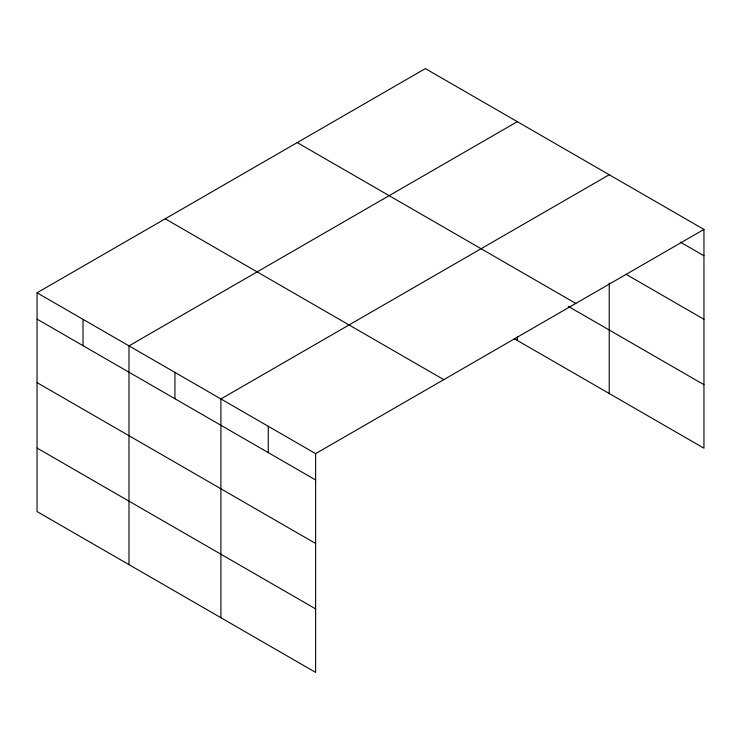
<?xml version="1.0" encoding="UTF-8"?>
<svg xmlns="http://www.w3.org/2000/svg" width="741" height="741" viewBox="0 0 741 741"><rect width="100%" height="100%" fill="white"/><g stroke="black" fill="none" stroke-linecap="round" stroke-linejoin="round"><path stroke-width="1.11" d="M514.31 338.72L703.95 448.203L703.95 229.432L425.38 68.598L37.05 292.797L37.05 511.568L315.62 672.402L315.62 453.631L37.05 292.797M517.301 121.672L128.98 345.871L128.98 564.642M609.232 174.746L220.911 398.945L220.911 617.716M315.62 453.631L703.95 229.432M680.275 242.094L703.95 255.765M626.006 274.272L703.95 319.269M297.224 142.587L575.803 303.412M568.264 306.366L703.95 384.699M165.197 218.808L443.776 379.642M37.05 319.13L315.62 479.964M37.05 382.634L315.62 543.468M37.05 448.064L315.62 608.898M609.232 282.951L609.232 393.517M517.301 336.979L517.301 340.443M268.27 426.288L268.27 452.621M174.941 372.408L174.941 398.741M83.011 319.334L83.011 345.667"/></g></svg>
